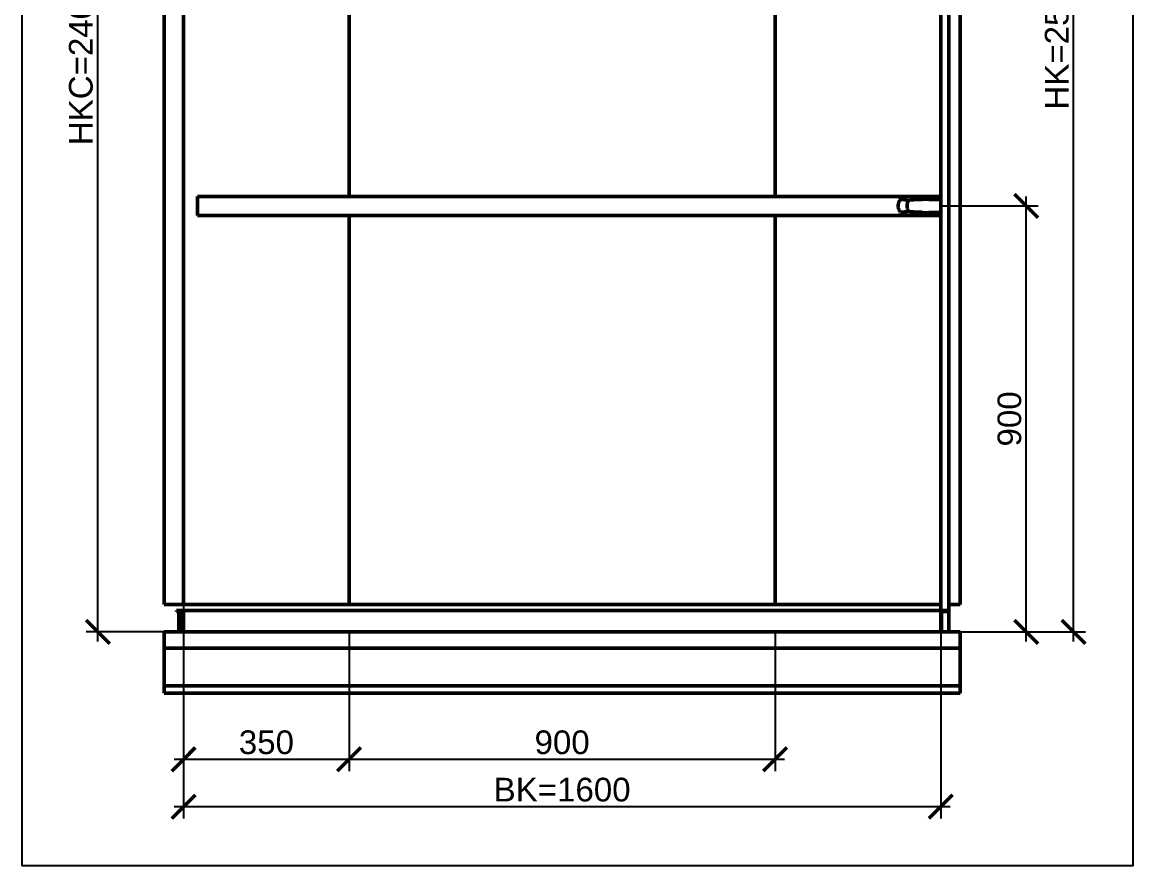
# Model space of a CAD drawing. Header units: millimetres. Extents: x -2854 to 202754, y -48725 to 27067.
# Drawn here: x 186835 to 189182, y -43034 to -41252 of the extents above; entities that cross this region are included whole.
import ezdxf

# ---------------------------------------------------------------- set-up
doc = ezdxf.new("R2010")
doc.units = ezdxf.units.MM
for name, color, linetype, lineweight in [('AM_0', 7, 'Continuous', 50), ('AM_5', 3, 'Continuous', 25), ('LDCarFrame-AM_0', 7, 'Continuous', 50), ('LDHallButton-AM_0', 7, 'Continuous', 50), ('LDShaft-AM_5', 3, 'Continuous', 25)]:
    doc.layers.add(name, color=color, linetype=linetype, lineweight=lineweight)
doc.layers.add('AM_VIEWS', color=1, linetype='Continuous', lineweight=25, plot=False)
doc.styles.add('LD', font='ARIALUNI.ttf')
doc.dimstyles.new('LIFT', dxfattribs={"dimtxt": 2.5, "dimasz": 2.5, "dimexe": 1.25, "dimexo": 0, "dimgap": 0.5, "dimtad": 1, "dimdec": 0, "dimzin": 1, "dimdsep": 46, "dimtxsty": 'LD', "dimblk": 'ARCHTICK', "dimcen": 0, "dimdle": 1, "dimclrd": 3, "dimclre": 3, "dimclrt": 4, "dimadec": 0, "dimazin": 0, "dimtp": 0.1, "dimtm": 0.1, "dimtfac": 0.71, "dimtdec": 0, "dimtix": 1, "dimtmove": 0, "dimatfit": 3, "dimfxl": 1, "dimtolj": 1, "dimarcsym": 0})

# ---------------------------------------------------------------- blocks, each defined once
blk = doc.blocks.new('LD_20260610085846_00000019')
at = {"layer": 'LDCarFrame-AM_0'}
for p, q in [((841, 2679), (-841, 2679)), ((-841, 2679), (-841, 2629)), ((841, 2629), (841, 2679)), ((-841, 2629), (841, 2629)), ((800, 2530), (-800, 2530)), ((-800, 2530), (-800, 2528)), ((-800, 2528), (800, 2528)), ((800, 2528), (800, 2530)), ((841, 129), (-841, 129)), ((-841, 129), (-841, 95)), ((841, 95), (841, 129)), ((841, 95), (-841, 95)), ((-841, 95), (-841, 15)), ((-841, 95), (841, 95)), ((841, 15), (841, 95)), ((-841, 15), (841, 15)), ((841, 15), (-841, 15)), ((-841, 15), (-841, 0)), ((-841, 0), (841, 0)), ((841, 0), (841, 15))]:
    blk.add_line(p, q, dxfattribs=at)
blk = doc.blocks.new('LD_20260610085846_0000001A')
at = {"layer": 'LDHallButton-AM_0'}
for p, q in [((17.49, 1432), (-0.01, 1432)), ((-0.01, 1432), (-0.01, -900)), ((17.49, -900), (17.49, 1432)), ((-0.01, 905), (-3, 905)), ((-3, 905), (-3, 700)), ((-3, 700), (-0.01, 700)), ((-0.01, 688.3), (-0.02, 688.3)), ((-0.02, 688.3), (-0.02, 683.7)), ((-0.02, 683.7), (-0.01, 683.7)), ((-0.01, 683.7), (-0.02, 683.7)), ((-0.02, 683.7), (-0.02, 678.3)), ((-0.02, 678.3), (-0.01, 678.3)), ((-0.01, 678.3), (-0.02, 678.3)), ((-0.02, 678.3), (-0.02, 672.5)), ((-0.02, 672.5), (-0.01, 672.5)), ((-0.01, 672.5), (-0.02, 672.5)), ((-0.02, 672.5), (-0.02, 666.7)), ((-0.02, 666.7), (-0.01, 666.7)), ((-0.01, 666.7), (-0.02, 666.7)), ((-0.02, 666.7), (-0.02, 661.3)), ((-0.02, 661.3), (-0.01, 661.3)), ((-0.01, 661.3), (-0.02, 661.3)), ((-0.02, 661.3), (-0.02, 656.7)), ((-0.02, 656.7), (-0.01, 656.7)), ((-0.01, -900), (0, -900)), ((2, -900), (17.49, -900))]:
    blk.add_line(p, q, dxfattribs=at)
blk = doc.blocks.new('LD_20260610085846_00000028')
at = {"layer": 'AM_0'}
for p, q in [((0, 2500), (-41, 2500)), ((-41, 2500), (-41, 58)), ((0, 58), (0, 2500)), ((-41, 58), (0, 58))]:
    blk.add_line(p, q, dxfattribs=at)
blk = doc.blocks.new('LD_20260610085846_0000002A')
at = {"layer": 'AM_0'}
for p, q in [((-15, 45), (-15, 43)), ((0, 45), (-15, 45)), ((-15, 43), (-2, 43)), ((-2, 43), (-2, 0)), ((0, 0), (0, 45)), ((-2, 0), (0, 0))]:
    blk.add_line(p, q, dxfattribs=at)
blk = doc.blocks.new('LD_20260610085846_0000002C')
at = {"layer": 'AM_0'}
for p, q in [((41, 2500), (0, 2500)), ((0, 2500), (0, 2332)), ((41, 58), (41, 2500)), ((17.49, 58), (41, 58))]:
    blk.add_line(p, q, dxfattribs=at)
blk = doc.blocks.new('LD_20260610085846_0000002E')
at = {"layer": 'AM_0'}
for p, q in [((-77.6, 918.5), (-77.7, 918.5)), ((-77.7, 918.5), (-77.7, 918.5)), ((-88.5, 907.7), (-88.5, 907.7)), ((-88.5, 907.7), (-88.5, 907.6)), ((-88.5, 892.4), (-88.5, 892.3)), ((-88.5, 892.3), (-88.5, 892.3)), ((-84.1, 914.1), (-84.2, 914.1)), ((-84.1, 914.2), (-84.1, 914.1)), ((-84.2, 885.9), (-84.1, 885.9)), ((-84.1, 885.9), (-84.1, 885.8)), ((-77.7, 881.5), (-77.7, 881.5)), ((-77.7, 881.5), (-77.6, 881.5))]:
    blk.add_line(p, q, dxfattribs=at)
blk = doc.blocks.new('LD_20260610085846_0000002F')
at = {"layer": 'AM_0'}
for p, q in [((-89.8, 2.5), (-90, 1.3)), ((-90, 1.3), (-90, 0)), ((-90, 0), (-90, -1.3)), ((-89.6, 3.7), (-89.8, 2.5)), ((-89.8, 2.5), (-89.8, 2.5)), ((-89.4, 5), (-89.6, 3.7)), ((-89, 6.2), (-89.4, 5)), ((-88.6, 7.4), (-89, 6.2)), ((-88.1, 8.5), (-88.6, 7.4)), ((-87.5, 9.6), (-88.1, 8.5)), ((-88.1, 8.5), (-88.1, 8.5)), ((-86.9, 10.7), (-87.5, 9.6)), ((-86.2, 11.8), (-86.9, 10.7)), ((-85.4, 12.7), (-86.2, 11.8)), ((-84.6, 13.7), (-85.4, 12.7)), ((-83.7, 14.6), (-84.6, 13.7)), ((-84.6, 13.7), (-83.9, 14.4)), ((-83.7, 14.4), (-83.9, 14.4)), ((-82.7, 15.4), (-83.7, 14.6)), ((-83.5, 14.4), (-83.7, 14.4)), ((-83.2, 14.4), (-83.5, 14.4)), ((-82.8, 14.4), (-83.2, 14.4)), ((-82.3, 14.4), (-83.1, 13.5)), ((-82.6, 13.5), (-83.1, 13.5)), ((-82.3, 14.4), (-82.8, 14.4)), ((-81.8, 16.2), (-82.7, 15.4)), ((-81.9, 13.5), (-82.6, 13.5)), ((-81.1, 13.5), (-81.9, 13.5)), ((-80.7, 16.9), (-81.8, 16.2)), ((-80.3, 13.5), (-81.1, 13.5)), ((-79.6, 17.5), (-80.7, 16.9)), ((-79.3, 13.5), (-80.3, 13.5)), ((-78.5, 18.1), (-79.6, 17.5)), ((-78.3, 13.5), (-79.3, 13.5)), ((-77.4, 18.6), (-78.5, 18.1)), ((-77.2, 13.5), (-78.3, 13.5)), ((-76.2, 19), (-77.4, 18.6)), ((-77.4, 18.6), (-77.4, 18.6)), ((-76, 13.5), (-77.2, 13.5)), ((-76, 13.5), (-76.7, 12.5)), ((-75.4, 12.5), (-76.7, 12.5)), ((-76.3, 16.8), (-76.3, 16.8)), ((-75, 19.4), (-76.2, 19)), ((-74, 12.5), (-75.4, 12.5)), ((-74.2, 19.5), (-75, 19.4)), ((-73.7, 19.6), (-74.2, 19.5)), ((-72.6, 12.5), (-74, 12.5)), ((-73, 19.8), (-73.7, 19.6)), ((-72.5, 19.8), (-73, 19.8)), ((-71.1, 12.5), (-72.6, 12.5)), ((-71.8, 19.9), (-72.5, 19.8)), ((-71.3, 20), (-71.8, 19.9)), ((-71.1, 12.5), (-71.7, 11.6)), ((-70.1, 11.6), (-71.7, 11.6)), ((-70.6, 20), (-71.3, 20)), ((-70.9, 2.5), (-71, 1.2)), ((-71, 1.2), (-71, 0)), ((-71, -1.2), (-71, 0)), ((-70.8, 3.7), (-70.9, 2.5)), ((-70.6, 4.9), (-70.8, 3.7)), ((-70.5, 20), (-70.6, 20)), ((-70, 20), (-70.6, 20)), ((-70.6, 20), (-69.4, 20)), ((-70.3, 6.1), (-70.6, 4.9)), ((-70.3, 20), (-70.5, 20)), ((-70.1, 20), (-70.3, 20)), ((-70, 7.2), (-70.3, 6.1)), ((-69.8, 20), (-70.1, 20)), ((-68.4, 11.6), (-70.1, 11.6)), ((-69.4, 20), (-70, 20)), ((-69.7, 8.4), (-70, 7.2)), ((-69.4, 20), (-69.8, 20)), ((-69.3, 9.5), (-69.7, 8.4)), ((-68.9, 20), (-69.4, 20)), ((-68.9, 10.5), (-69.3, 9.5)), ((-68.4, 20), (-68.9, 20)), ((-68.4, 11.6), (-68.9, 10.5)), ((-67.8, 20), (-68.4, 20)), ((-66.7, 11.6), (-68.4, 11.6)), ((-67.2, 20), (-67.8, 20)), ((-66.4, 20), (-67.2, 20)), ((-64.9, 11.6), (-66.7, 11.6)), ((-65.7, 20), (-66.4, 20)), ((-64.8, 20), (-65.7, 20)), ((-64.4, 12.5), (-64.9, 11.6)), ((-63.9, 20), (-64.8, 20)), ((-62.5, 12.5), (-64.4, 12.5)), ((-63, 20), (-63.9, 20)), ((-61.9, 20), (-63, 20)), ((-62.5, 12.5), (-60.6, 12.5)), ((-60.8, 20), (-61.9, 20)), ((-59.7, 20), (-60.8, 20)), ((-60.6, 12.5), (-58.7, 12.5)), ((-58.5, 20), (-59.7, 20)), ((-58.7, 12.5), (-56.7, 12.5)), ((-57.3, 20), (-58.5, 20)), ((-56, 20), (-57.3, 20)), ((-56.7, 12.5), (-56.3, 13.5)), ((-56.3, 13.5), (-54.2, 13.5)), ((-54.6, 20), (-56, 20)), ((-53.3, 20), (-54.6, 20)), ((-54.2, 13.5), (-52.2, 13.5)), ((-51.8, 20), (-53.3, 20)), ((-52.2, 13.5), (-50, 13.5)), ((-50.4, 20), (-51.8, 20)), ((-48.9, 20), (-50.4, 20)), ((-50, 13.5), (-47.9, 13.5)), ((-47.3, 20), (-48.9, 20)), ((-47.9, 13.5), (-45.7, 13.5)), ((-45.7, 20), (-47.3, 20)), ((-44.1, 20), (-45.7, 20)), ((-45.7, 13.5), (-43.5, 13.5)), ((-42.5, 20), (-44.1, 20)), ((-43.5, 13.5), (-41.2, 13.5)), ((-40.8, 20), (-42.5, 20)), ((-41.2, 13.5), (-39, 13.5)), ((-39.1, 20), (-40.8, 20)), ((-37.4, 20), (-39.1, 20)), ((-39, 13.5), (-38.8, 14.4)), ((-38.8, 14.4), (-36.5, 14.4)), ((-35.7, 20), (-37.4, 20)), ((-36.5, 14.4), (-34.2, 14.4)), ((-33.9, 20), (-35.7, 20)), ((-34.2, 14.4), (-31.9, 14.4)), ((-32.1, 20), (-33.9, 20)), ((-30.4, 20), (-32.1, 20)), ((-31.9, 14.4), (-29.6, 14.4)), ((-28.6, 20), (-30.4, 20)), ((-29.6, 14.4), (-27.3, 14.4)), ((-26.8, 20), (-28.6, 20)), ((-27.3, 14.4), (-25, 13.7)), ((-25, 20), (-26.8, 20)), ((-12.1, 20), (-25, 20)), ((-25, 13.7), (0, 13.7)), ((-12.1, 20), (-12.1, 20)), ((-12, 20), (-12.1, 20)), ((-12.1, 20), (-12.1, 20)), ((-12, 20), (-12.1, 20)), ((-11.9, 20), (-12, 20)), ((-12, 20), (-12, 20)), ((-11.8, 20), (-11.9, 20)), ((-11.9, 20), (-11.9, 20)), ((-11.6, 20), (-11.8, 20)), ((-11.8, 20), (-11.8, 20)), ((-11.6, 20), (-11.7, 20)), ((-11.5, 19.9), (-11.6, 20)), ((-11.5, 19.9), (-11.6, 20)), ((-11.3, 19.9), (-11.5, 19.9)), ((-11.3, 19.9), (-11.4, 19.9)), ((-11.1, 19.9), (-11.3, 19.9)), ((-11.1, 19.9), (-11.2, 19.9)), ((-10.9, 19.9), (-11.1, 19.9)), ((-10.9, 19.9), (-11, 19.9)), ((-10.7, 19.9), (-10.9, 19.9)), ((-10.5, 19.9), (-10.7, 19.9)), ((-10.7, 19.9), (-10.7, 19.9)), ((-10.2, 19.9), (-10.5, 19.9)), ((-10.2, 19.9), (-10.5, 19.9)), ((-10, 19.9), (-10.2, 19.9)), ((-10, 19.9), (-10.2, 19.9)), ((-9.8, 19.9), (-10, 19.9)), ((-9.5, 19.9), (-9.8, 19.9)), ((-9.8, 19.9), (-9.8, 19.9)), ((-9.3, 19.9), (-9.5, 19.9)), ((-9.3, 19.9), (-9.5, 19.9)), ((-9.1, 19.9), (-9.3, 19.9)), ((-9.1, 19.9), (-9.3, 19.9)), ((-8.9, 19.9), (-9.1, 19.9)), ((-8.9, 19.9), (-9, 19.9)), ((-8.7, 19.9), (-8.9, 19.9)), ((-8.7, 19.9), (-8.8, 19.9)), ((-8.5, 19.9), (-8.7, 19.9)), ((-8.5, 19.9), (-8.6, 19.9)), ((-8.4, 20), (-8.5, 19.9)), ((-8.2, 20), (-8.4, 20)), ((-8.4, 20), (-8.4, 20)), ((-8.2, 20), (-8.3, 20)), ((-8.1, 20), (-8.2, 20)), ((-8.1, 20), (-8.2, 20)), ((-8, 20), (-8.1, 20)), ((-8, 20), (-8.1, 20)), ((-8, 20), (-8, 20)), ((-7.9, 20), (-8, 20)), ((-7.9, 20), (-7.9, 20)), ((0, 20), (-7.9, 20)), ((-7.9, 20), (-7.9, 20)), ((-7.9, 20), (-7.9, 20)), ((-90, -1.3), (-89.8, -2.5)), ((-89.8, -2.5), (-89.6, -3.7)), ((-89.8, -2.5), (-89.8, -2.5)), ((-89.8, -2.5), (-89.8, -2.8)), ((-89.6, -3.7), (-89.4, -5)), ((-89.4, -5), (-89, -6.2)), ((-89, -6.2), (-88.6, -7.4)), ((-88.6, -7.4), (-88.1, -8.5)), ((-88.1, -8.5), (-87.5, -9.6)), ((-88.1, -8.5), (-88.1, -8.5)), ((-88.1, -8.5), (-88.1, -8.6)), ((-87.5, -9.6), (-86.9, -10.7)), ((-86.9, -10.7), (-86.2, -11.8)), ((-86.2, -11.8), (-85.4, -12.7)), ((-84.6, -13.7), (-83.7, -14.6)), ((-83.9, -14.4), (-84.6, -13.7)), ((-84.6, -13.7), (-84.6, -13.7)), ((-83.7, -14.4), (-83.9, -14.4)), ((-83.5, -14.4), (-83.7, -14.4)), ((-83.7, -14.6), (-82.7, -15.4)), ((-83.2, -14.4), (-83.5, -14.4)), ((-82.8, -14.4), (-83.2, -14.4)), ((-83.1, -13.5), (-82.3, -14.4)), ((-82.6, -13.5), (-83.1, -13.5)), ((-82.3, -14.4), (-82.8, -14.4)), ((-82.7, -15.4), (-81.8, -16.2)), ((-81.9, -13.5), (-82.6, -13.5)), ((-81.1, -13.5), (-81.9, -13.5)), ((-81.8, -16.2), (-80.7, -16.9)), ((-80.3, -13.5), (-81.1, -13.5)), ((-80.7, -16.9), (-79.6, -17.5)), ((-79.3, -13.5), (-80.3, -13.5)), ((-79.6, -17.5), (-78.5, -18.1)), ((-78.3, -13.5), (-79.3, -13.5)), ((-78.5, -18.1), (-77.4, -18.6)), ((-77.2, -13.5), (-78.3, -13.5)), ((-77.4, -18.6), (-76.2, -19)), ((-77.4, -18.6), (-77.4, -18.6)), ((-77.4, -18.6), (-77.3, -18.6)), ((-76, -13.5), (-77.2, -13.5)), ((-76.7, -12.5), (-76, -13.5)), ((-75.4, -12.5), (-76.7, -12.5)), ((-76.2, -19), (-75, -19.4)), ((-76.2, -19), (-76.2, -19)), ((-76.2, -19), (-76.2, -19)), ((-74, -12.5), (-75.4, -12.5)), ((-75, -19.4), (-74.2, -19.5)), ((-74.2, -19.5), (-73.7, -19.6)), ((-72.6, -12.5), (-74, -12.5)), ((-73.7, -19.6), (-73, -19.8)), ((-73, -19.8), (-72.5, -19.8)), ((-71.1, -12.5), (-72.6, -12.5)), ((-72.5, -19.8), (-71.8, -19.9)), ((-71.8, -19.9), (-71.3, -20)), ((-71.7, -11.6), (-71.1, -12.5)), ((-70.1, -11.6), (-71.7, -11.6)), ((-71.3, -20), (-70.6, -20)), ((-71, -1.2), (-70.9, -2.5)), ((-70.9, -2.5), (-70.8, -3.7)), ((-70.8, -3.7), (-70.6, -4.9)), ((-70.6, -4.9), (-70.3, -6.1)), ((-70.6, -20), (-70.5, -20)), ((-69.4, -20), (-70.6, -20)), ((-70.6, -20), (-70, -20)), ((-70.5, -20), (-70.3, -20)), ((-70.3, -6.1), (-70, -7.2)), ((-70.3, -20), (-70.1, -20)), ((-68.4, -11.6), (-70.1, -11.6)), ((-70.1, -20), (-69.8, -20)), ((-70, -7.2), (-69.7, -8.4)), ((-70, -20), (-69.4, -20)), ((-69.8, -20), (-69.4, -20)), ((-69.7, -8.4), (-69.3, -9.5)), ((-69.4, -20), (-68.9, -20)), ((-69.3, -9.5), (-68.9, -10.5)), ((-68.9, -10.5), (-68.4, -11.6)), ((-68.9, -20), (-68.4, -20)), ((-66.7, -11.6), (-68.4, -11.6)), ((-68.4, -20), (-67.8, -20)), ((-67.8, -20), (-67.2, -20)), ((-67.2, -20), (-66.4, -20)), ((-64.9, -11.6), (-66.7, -11.6)), ((-66.4, -20), (-65.7, -20)), ((-65.7, -20), (-64.8, -20)), ((-64.9, -11.6), (-64.4, -12.5)), ((-64.8, -20), (-63.9, -20)), ((-62.5, -12.5), (-64.4, -12.5)), ((-63.9, -20), (-63, -20)), ((-63, -20), (-61.9, -20)), ((-60.6, -12.5), (-62.5, -12.5)), ((-61.9, -20), (-60.8, -20)), ((-60.8, -20), (-59.7, -20)), ((-58.7, -12.5), (-60.6, -12.5)), ((-59.7, -20), (-58.5, -20)), ((-56.7, -12.5), (-58.7, -12.5)), ((-58.5, -20), (-57.3, -20)), ((-57.3, -20), (-56, -20)), ((-56.7, -12.5), (-56.3, -13.5)), ((-54.2, -13.5), (-56.3, -13.5)), ((-56, -20), (-54.6, -20)), ((-54.6, -20), (-53.3, -20)), ((-52.2, -13.5), (-54.2, -13.5)), ((-53.3, -20), (-51.8, -20)), ((-50, -13.5), (-52.2, -13.5)), ((-51.8, -20), (-50.4, -20)), ((-50.4, -20), (-48.9, -20)), ((-47.9, -13.5), (-50, -13.5)), ((-48.9, -20), (-47.3, -20)), ((-45.7, -13.5), (-47.9, -13.5)), ((-47.3, -20), (-45.7, -20)), ((-43.5, -13.5), (-45.7, -13.5)), ((-45.7, -20), (-44.1, -20)), ((-44.1, -20), (-42.5, -20)), ((-41.2, -13.5), (-43.5, -13.5)), ((-42.5, -20), (-40.8, -20)), ((-39, -13.5), (-41.2, -13.5)), ((-40.8, -20), (-39.1, -20)), ((-39.1, -20), (-37.4, -20)), ((-39, -13.5), (-38.8, -14.4)), ((-36.5, -14.4), (-38.8, -14.4)), ((-37.4, -20), (-35.7, -20)), ((-34.2, -14.4), (-36.5, -14.4)), ((-35.7, -20), (-33.9, -20)), ((-31.9, -14.4), (-34.2, -14.4)), ((-33.9, -20), (-32.1, -20)), ((-32.1, -20), (-30.4, -20)), ((-29.6, -14.4), (-31.9, -14.4)), ((-30.4, -20), (-28.6, -20)), ((-27.3, -14.4), (-29.6, -14.4)), ((-28.6, -20), (-26.8, -20)), ((-27.3, -14.4), (-25, -13.7)), ((-26.8, -20), (-25, -20)), ((0, -13.7), (-25, -13.7)), ((-25, -20), (0, -20))]:
    blk.add_line(p, q, dxfattribs=at)
blk = doc.blocks.new('LD_20260610085846_00000031')
at = {"layer": 'AM_0'}
for p, q in [((15, 45), (0, 45)), ((0, 45), (0, 0)), ((2, 43), (15, 43)), ((2, 0), (2, 43)), ((15, 43), (15, 45)), ((0, 0), (2, 0))]:
    blk.add_line(p, q, dxfattribs=at)
blk = doc.blocks.new('LD_20260610085846_00000033')
at = {"layer": 'AM_0'}
for p, q in [((175, 2500), (-175, 2500)), ((-175, 2500), (-175, 2401)), ((175, 2430), (175, 2500)), ((-175, 2399), (-175, 58)), ((175, 920), (175, 2399)), ((175, 58), (175, 880)), ((-175, 58), (175, 58))]:
    blk.add_line(p, q, dxfattribs=at)
blk = doc.blocks.new('LD_20260610085846_00000034')
at = {"layer": 'AM_0'}
for p, q in [((-29.5, 920), (-1570.5, 920)), ((-1570.5, 920), (-1570.5, 918.5)), ((-1570.5, 918.5), (-1570.5, 914.1)), ((-29.5, 920), (-29.5, 920)), ((-1570.5, 914.1), (-1570.5, 907.7)), ((-1570.5, 907.7), (-1570.5, 900)), ((-1570.5, 900), (-1570.5, 892.3)), ((-1570.5, 892.3), (-1570.5, 885.9)), ((-1570.5, 885.9), (-1570.5, 881.5)), ((-1570.5, 881.5), (-1570.5, 880)), ((-1570.5, 880), (-29.5, 880)), ((-29.5, 880), (-29.5, 880))]:
    blk.add_line(p, q, dxfattribs=at)
blk = doc.blocks.new('LD_20260610085846_00000035')
at = {"layer": 'AM_0'}
for p, q in [((175, 2500), (-175, 2500)), ((-175, 2500), (-175, 2430)), ((175, 2401), (175, 2500)), ((-175, 2399), (-175, 920)), ((175, 2332), (175, 2399)), ((-175, 880), (-175, 58)), ((-175, 58), (174.99, 58))]:
    blk.add_line(p, q, dxfattribs=at)
blk = doc.blocks.new('LD_20260610085846_00000036')
at = {"layer": 'AM_0'}
for p, q in [((450, 2500), (-450, 2500)), ((-450, 2500), (-450, 2430)), ((450, 2430), (450, 2500)), ((-450, 2399), (-450, 920)), ((450, 920), (450, 2399)), ((-450, 880), (-450, 58)), ((450, 58), (450, 880)), ((-450, 58), (450, 58))]:
    blk.add_line(p, q, dxfattribs=at)
blk = doc.blocks.new('LD_20260610085846_00000038')
at = {"layer": 'AM_0'}
for p, q in [((-810, 43), (-810, 0)), ((799.99, 45), (-800, 45)), ((-810, 0), (-802, 0)), ((-800, 0), (799.99, 0))]:
    blk.add_line(p, q, dxfattribs=at)
blk = doc.blocks.new('_ArchTick')
at = {"color": 0, "linetype": 'ByBlock', "const_width": 0.15}
blk.add_lwpolyline([(-0.5, -0.5), (0.5, 0.5)], dxfattribs=at)
blk = doc.blocks.new('*D2536')
at = {"layer": 'AM_5', "color": 3, "lineweight": -2, "transparency": 16777216}
for p, q in [((187176.2, -42481.8), (187176.2, -42933.8)), ((188776.2, -42481.8), (188776.2, -42933.8)), ((187156.2, -42908.8), (188796.2, -42908.8))]:
    blk.add_line(p, q, dxfattribs=at)
at = {"layer": 'Defpoints', "color": 0, "transparency": 16777216}
for p in [(187176.2, -42481.8), (188776.2, -42481.8), (188776.2, -42908.8)]:
    blk.add_point(p, dxfattribs=at)
at = {"layer": 'AM_5', "color": 3, "lineweight": -2, "transparency": 16777216, "xscale": 50, "yscale": 50, "zscale": 50, "rotation": 180}
blk.add_blockref('_ArchTick', (187176.2, -42908.8), dxfattribs=at)
at = {"layer": 'AM_5', "color": 3, "lineweight": -2, "transparency": 16777216, "xscale": 50, "yscale": 50, "zscale": 50}
blk.add_blockref('_ArchTick', (188776.2, -42908.8), dxfattribs=at)
at = {"layer": 'AM_5', "color": 4, "transparency": 16777216, "insert": (187976.2, -42873.2), "char_height": 50, "attachment_point": 5, "style": 'LD'}
blk.add_mtext('\\A1;BK=1600', dxfattribs=at)
blk = doc.blocks.new('*D2537')
at = {"layer": 'AM_5', "color": 3, "lineweight": -2, "transparency": 16777216}
for p, q in [((186995.2, -42559.8), (186995.2, -40119.8)), ((187976.2, -40139.8), (186970.2, -40139.8)), ((187976.2, -42539.8), (186970.2, -42539.8))]:
    blk.add_line(p, q, dxfattribs=at)
at = {"layer": 'Defpoints', "color": 0, "transparency": 16777216}
for p in [(186995.2, -40139.8), (187976.2, -40139.8), (187976.2, -42539.8)]:
    blk.add_point(p, dxfattribs=at)
at = {"layer": 'AM_5', "color": 3, "lineweight": -2, "transparency": 16777216, "xscale": 50, "yscale": 50, "zscale": 50}
for p, rotation in [((186995.2, -40139.8), 90), ((186995.2, -42539.8), 270)]:
    blk.add_blockref('_ArchTick', p, dxfattribs=dict(at, rotation=rotation))
at = {"layer": 'AM_5', "color": 4, "transparency": 16777216, "insert": (186959.3, -41339.8), "char_height": 50, "attachment_point": 5, "rotation": 90, "style": 'LD'}
blk.add_mtext('\\A1;HKC=2400', dxfattribs=at)
blk = doc.blocks.new('*D2538')
at = {"layer": 'Defpoints', "color": 0, "transparency": 16777216}
for p in [(187176.2, -42539.8), (187526.2, -42539.8), (187526.2, -42808.8)]:
    blk.add_point(p, dxfattribs=at)
at = {"layer": 'LDShaft-AM_5', "color": 3, "lineweight": -2, "transparency": 16777216}
for p, q in [((187176.2, -42539.8), (187176.2, -42833.8)), ((187526.2, -42539.8), (187526.2, -42833.8)), ((187156.2, -42808.8), (187546.2, -42808.8))]:
    blk.add_line(p, q, dxfattribs=at)
at = {"layer": 'LDShaft-AM_5', "color": 3, "lineweight": -2, "transparency": 16777216, "xscale": 50, "yscale": 50, "zscale": 50, "rotation": 180}
blk.add_blockref('_ArchTick', (187176.2, -42808.8), dxfattribs=at)
at = {"layer": 'LDShaft-AM_5', "color": 3, "lineweight": -2, "transparency": 16777216, "xscale": 50, "yscale": 50, "zscale": 50}
blk.add_blockref('_ArchTick', (187526.2, -42808.8), dxfattribs=at)
at = {"layer": 'LDShaft-AM_5', "color": 4, "transparency": 16777216, "insert": (187351.2, -42773.2), "char_height": 50, "attachment_point": 5, "style": 'LD'}
blk.add_mtext('\\A1;350', dxfattribs=at)
blk = doc.blocks.new('*D2539')
at = {"layer": 'Defpoints', "color": 0, "transparency": 16777216}
for p in [(187526.2, -42539.8), (188426.2, -42539.8), (188426.2, -42808.8)]:
    blk.add_point(p, dxfattribs=at)
at = {"layer": 'LDShaft-AM_5', "color": 3, "lineweight": -2, "transparency": 16777216}
for p, q in [((187526.2, -42539.8), (187526.2, -42833.8)), ((188426.2, -42539.8), (188426.2, -42833.8)), ((187506.2, -42808.8), (188446.2, -42808.8))]:
    blk.add_line(p, q, dxfattribs=at)
at = {"layer": 'LDShaft-AM_5', "color": 3, "lineweight": -2, "transparency": 16777216, "xscale": 50, "yscale": 50, "zscale": 50, "rotation": 180}
blk.add_blockref('_ArchTick', (187526.2, -42808.8), dxfattribs=at)
at = {"layer": 'LDShaft-AM_5', "color": 3, "lineweight": -2, "transparency": 16777216, "xscale": 50, "yscale": 50, "zscale": 50}
blk.add_blockref('_ArchTick', (188426.2, -42808.8), dxfattribs=at)
at = {"layer": 'LDShaft-AM_5', "color": 4, "transparency": 16777216, "insert": (187976.2, -42773.2), "char_height": 50, "attachment_point": 5, "style": 'LD'}
blk.add_mtext('\\A1;900', dxfattribs=at)
blk = doc.blocks.new('*D2540')
at = {"layer": 'Defpoints', "color": 0, "transparency": 16777216}
for p in [(188776.2, -41639.8), (188957.2, -41639.8), (188776.2, -42539.8)]:
    blk.add_point(p, dxfattribs=at)
at = {"layer": 'LDShaft-AM_5', "color": 3, "lineweight": -2, "transparency": 16777216}
for p, q in [((188957.2, -42559.8), (188957.2, -41619.8)), ((188776.2, -41639.8), (188982.2, -41639.8)), ((188776.2, -42539.8), (188982.2, -42539.8))]:
    blk.add_line(p, q, dxfattribs=at)
at = {"layer": 'LDShaft-AM_5', "color": 3, "lineweight": -2, "transparency": 16777216, "xscale": 50, "yscale": 50, "zscale": 50}
for p, rotation in [((188957.2, -41639.8), 90), ((188957.2, -42539.8), 270)]:
    blk.add_blockref('_ArchTick', p, dxfattribs=dict(at, rotation=rotation))
at = {"layer": 'LDShaft-AM_5', "color": 4, "transparency": 16777216, "insert": (188921.7, -42089.8), "char_height": 50, "attachment_point": 5, "rotation": 90, "style": 'LD'}
blk.add_mtext('\\A1;900', dxfattribs=at)
blk = doc.blocks.new('*D2541')
at = {"layer": 'Defpoints', "color": 0, "transparency": 16777216}
for p in [(187976.2, -40039.8), (189057.2, -40039.8), (187976.2, -42539.8)]:
    blk.add_point(p, dxfattribs=at)
at = {"layer": 'LDShaft-AM_5', "color": 3, "lineweight": -2, "transparency": 16777216}
for p, q in [((187976.2, -40039.8), (189082.2, -40039.8)), ((189057.2, -42559.8), (189057.2, -40019.8)), ((187976.2, -42539.8), (189082.2, -42539.8))]:
    blk.add_line(p, q, dxfattribs=at)
at = {"layer": 'LDShaft-AM_5', "color": 3, "lineweight": -2, "transparency": 16777216, "xscale": 50, "yscale": 50, "zscale": 50}
for p, rotation in [((189057.2, -40039.8), 90), ((189057.2, -42539.8), 270)]:
    blk.add_blockref('_ArchTick', p, dxfattribs=dict(at, rotation=rotation))
at = {"layer": 'LDShaft-AM_5', "color": 4, "transparency": 16777216, "insert": (189021.7, -41289.8), "char_height": 50, "attachment_point": 5, "rotation": 90, "style": 'LD'}
blk.add_mtext('\\A1;HK=2500', dxfattribs=at)

msp = doc.modelspace()

# ---------------------------------------------------------------- linework, layer by layer
at = {"layer": 'AM_VIEWS'}
msp.add_lwpolyline([(186835.2, -39469.8), (189182.2, -39469.8), (189182.2, -43033.8), (186835.2, -43033.8)], close=True, dxfattribs=at)

# ---------------------------------------------------------------- block references
for name, p in [('LD_20260610085846_00000019', (187976.2, -42668.8)), ('LD_20260610085846_00000028', (187176.2, -42539.8)), ('LD_20260610085846_00000033', (187351.2, -42539.8)), ('LD_20260610085846_00000036', (187976.2, -42539.8)), ('LD_20260610085846_00000035', (188601.2, -42539.8)), ('LD_20260610085846_0000002C', (188776.2, -42539.8)), ('LD_20260610085846_0000001A', (188776.2, -41639.8)), ('LD_20260610085846_00000034', (188776.2, -42539.8)), ('LD_20260610085846_0000002F', (188776.2, -41639.8)), ('LD_20260610085846_0000002E', (188776.2, -42539.8)), ('LD_20260610085846_0000002A', (187176.2, -42539.8)), ('LD_20260610085846_00000038', (187976.2, -42539.8)), ('LD_20260610085846_00000031', (188776.2, -42539.8))]:
    msp.add_blockref(name, p)

# ---------------------------------------------------------------- dimensions: what is measured, and where the dimension line sits
at = {"layer": 'AM_5'}
dim = msp.add_linear_dim(base=(186995.2, -40139.8), p1=(187976.2, -42539.8), p2=(187976.2, -40139.8), angle=90, text='HKC=<>', dimstyle='LIFT', override={"dimscale": 20, "dimtix": 1}, dxfattribs=at)
dim.commit()
dim.dimension.update_dxf_attribs({"geometry": '*D2537', "text_midpoint": (186959.3, -41339.8)})
dim = msp.add_linear_dim(base=(188776.2, -42908.8), p1=(187176.2, -42481.8), p2=(188776.2, -42481.8), text='BK=<>', dimstyle='LIFT', override={"dimscale": 20, "dimtix": 1}, dxfattribs=at)
dim.commit()
dim.dimension.update_dxf_attribs({"geometry": '*D2536', "text_midpoint": (187976.2, -42873.2)})
at = {"layer": 'LDShaft-AM_5'}
dim = msp.add_linear_dim(base=(189057.2, -40039.8), p1=(187976.2, -42539.8), p2=(187976.2, -40039.8), angle=90, text='HK=<>', dimstyle='LIFT', override={"dimscale": 20, "dimtix": 1}, dxfattribs=at)
dim.commit()
dim.dimension.update_dxf_attribs({"geometry": '*D2541', "text_midpoint": (189021.7, -41289.8)})
dim = msp.add_linear_dim(base=(188957.2, -41639.8), p1=(188776.2, -42539.8), p2=(188776.2, -41639.8), angle=90, dimstyle='LIFT', override={"dimscale": 20, "dimtix": 1}, dxfattribs=at)
dim.commit()
dim.dimension.update_dxf_attribs({"geometry": '*D2540', "text_midpoint": (188921.7, -42089.8)})
for base, p1, p2, picture, middle in [((187526.2, -42808.8), (187176.2, -42539.8), (187526.2, -42539.8), '*D2538', (187351.2, -42773.2)), ((188426.2, -42808.8), (187526.2, -42539.8), (188426.2, -42539.8), '*D2539', (187976.2, -42773.2))]:
    dim = msp.add_linear_dim(base=base, p1=p1, p2=p2, dimstyle='LIFT', override={"dimscale": 20, "dimtix": 1}, dxfattribs=at)
    dim.commit()
    dim.dimension.update_dxf_attribs({"geometry": picture, "text_midpoint": middle})

doc.saveas('drawing.dxf')
